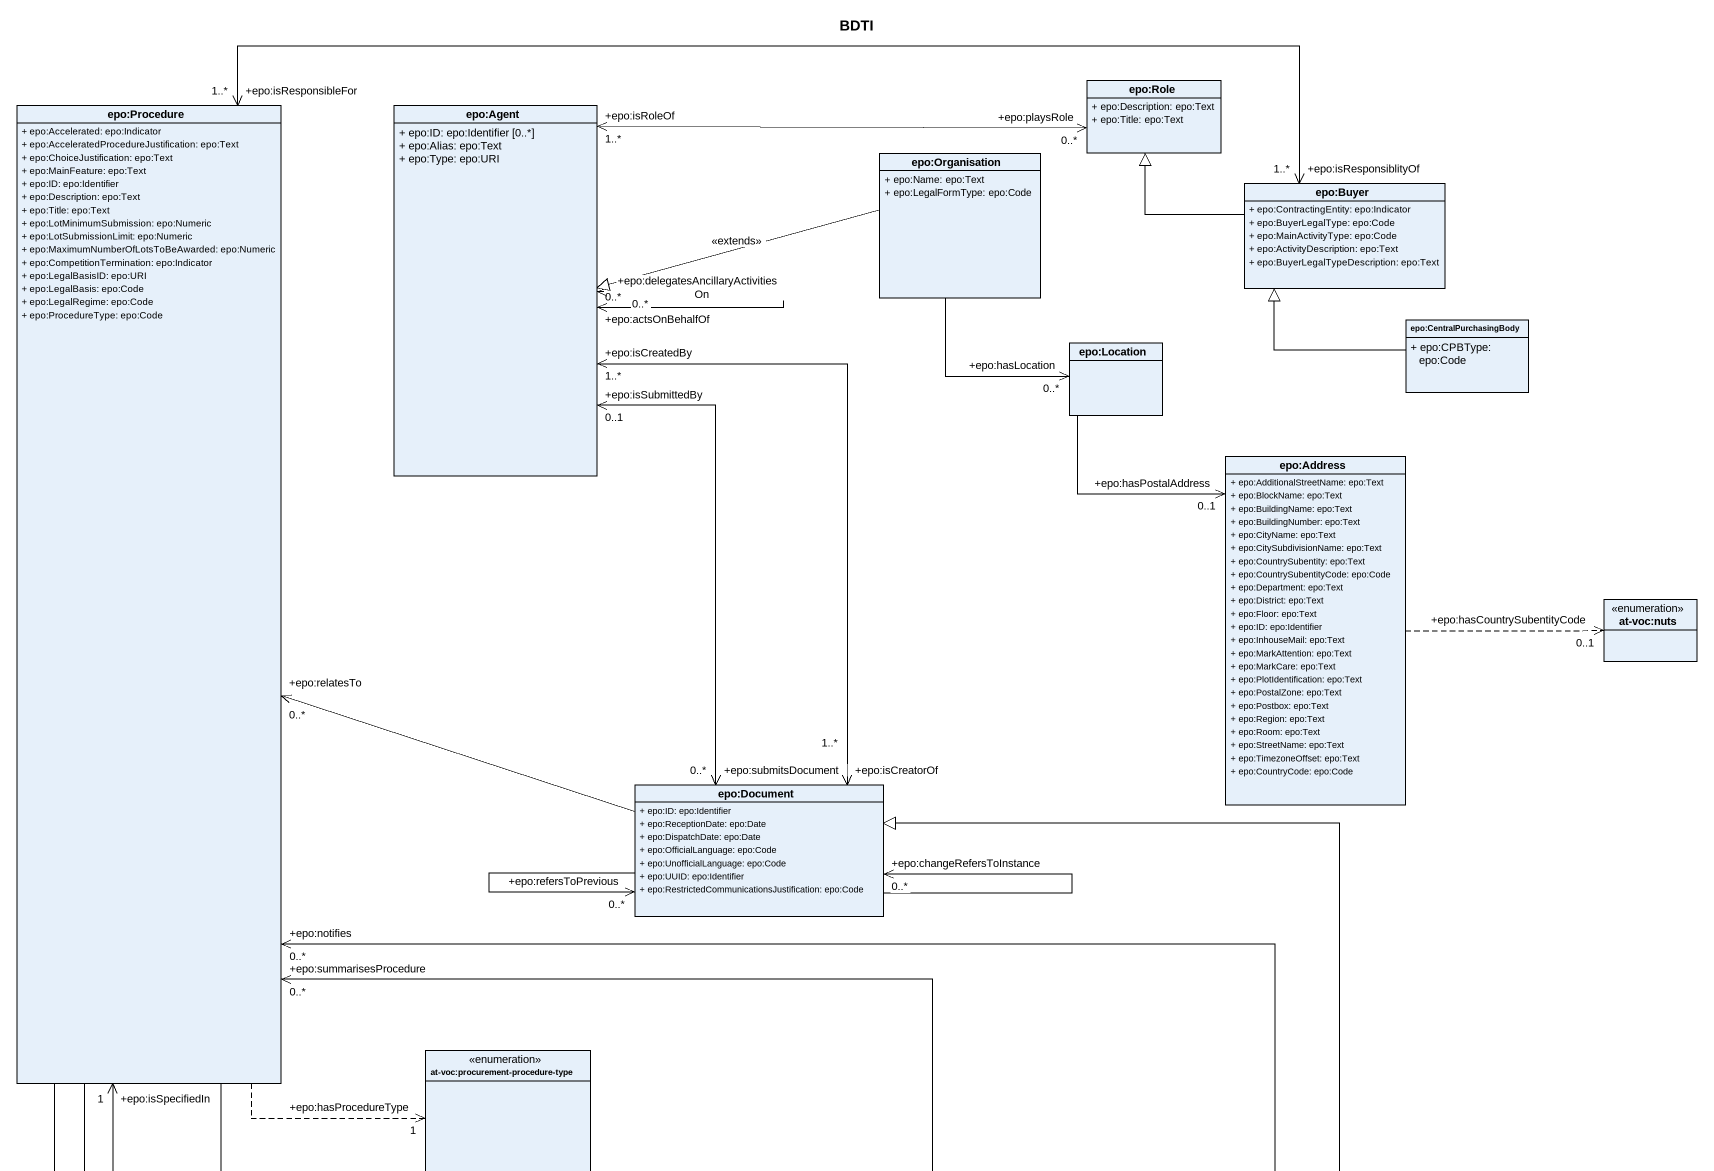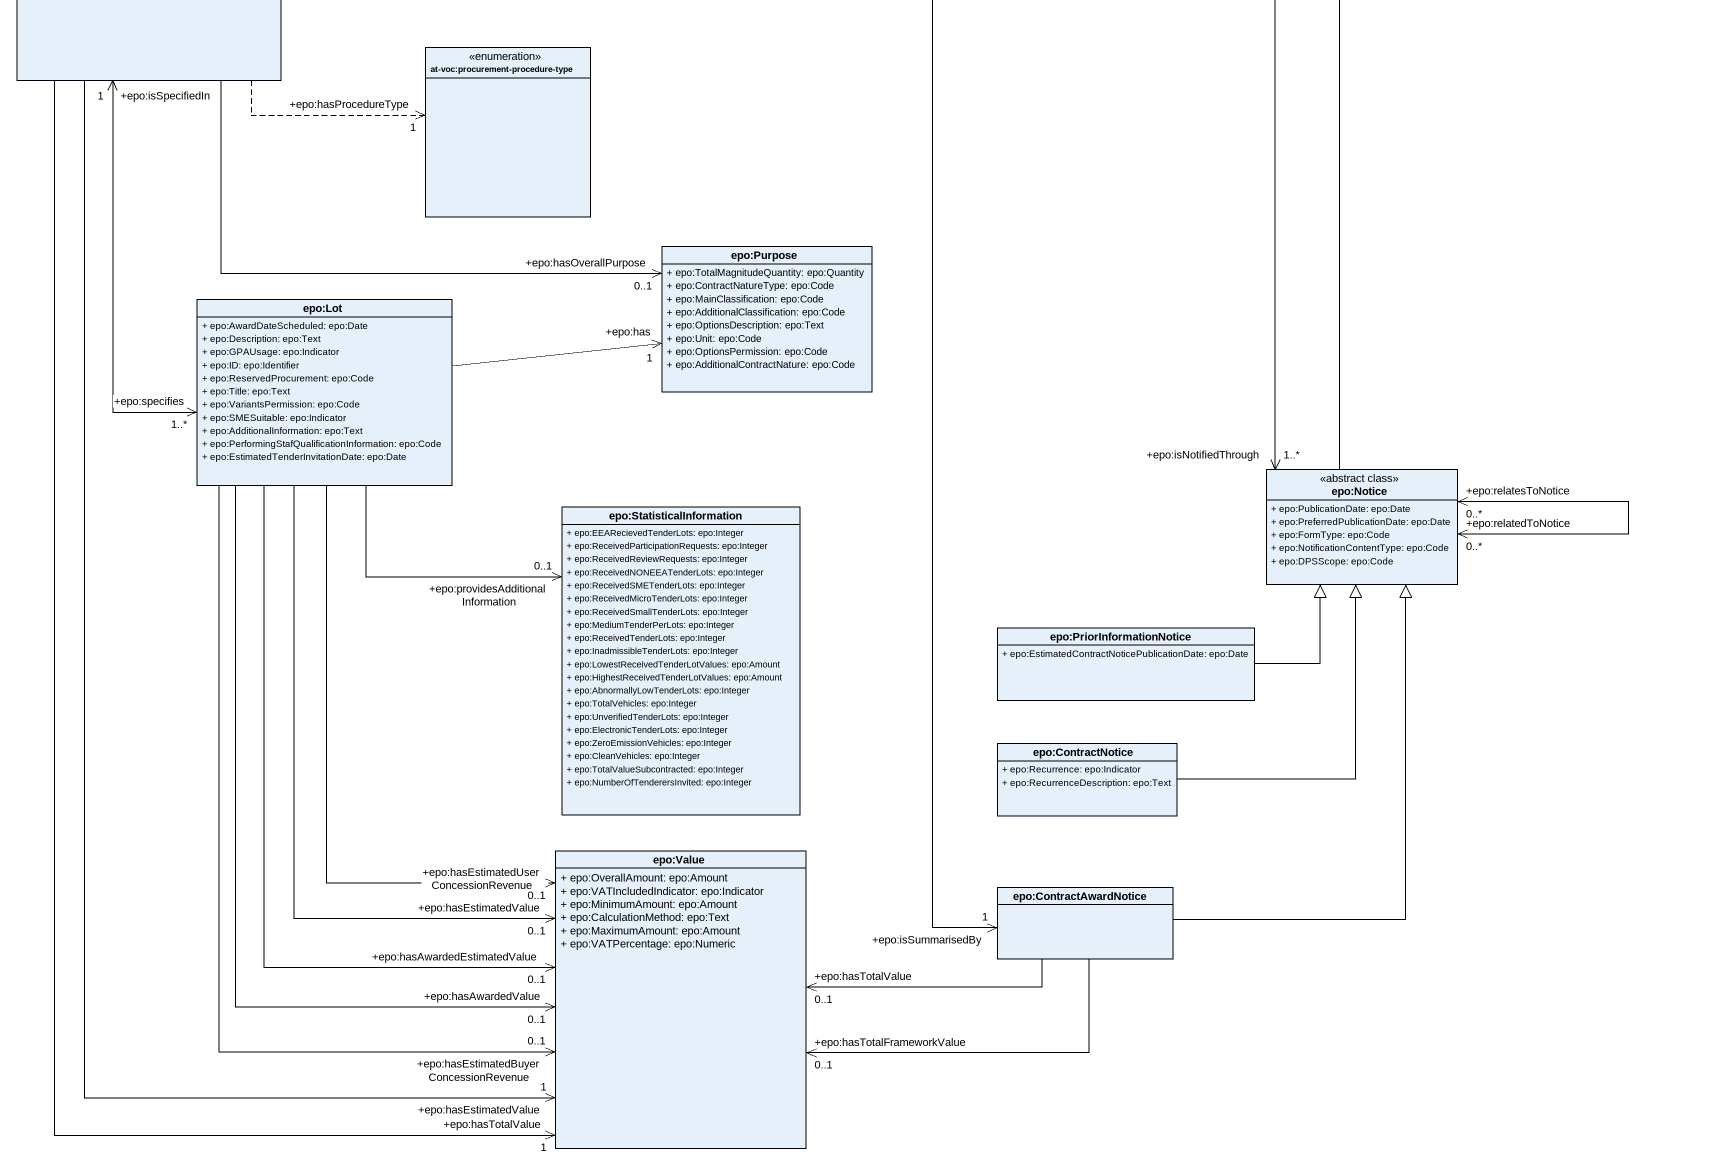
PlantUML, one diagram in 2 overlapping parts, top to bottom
@startuml
title BDTI
hide circle
hide empty members
skinparam classAttributeIconSize 0
class "epo:Procedure" as epo_Procedure {
  + epo:Accelerated: epo:Indicator
  + epo:AcceleratedProcedureJustification: epo:Text
  + epo:ChoiceJustification: epo:Text
  + epo:MainFeature: epo:Text
  + epo:ID: epo:Identifier
  + epo:Description: epo:Text
  + epo:Title: epo:Text
  + epo:LotMinimumSubmission: epo:Numeric
  + epo:LotSubmissionLimit: epo:Numeric
  + epo:MaximumNumberOfLotsToBeAwarded: epo:Numeric
  + epo:CompetitionTermination: epo:Indicator
  + epo:LegalBasisID: epo:URI
  + epo:LegalBasis: epo:Code
  + epo:LegalRegime: epo:Code
  + epo:ProcedureType: epo:Code
}
class "epo:Agent" as epo_Agent {
  + epo:ID: epo:Identifier [0..*]
  + epo:Alias: epo:Text
  + epo:Type: epo:URI
}
class "epo:Role" as epo_Role {
  + epo:Description: epo:Text
  + epo:Title: epo:Text
}
class "epo:Organisation" as epo_Organisation {
  + epo:Name: epo:Text
  + epo:LegalFormType: epo:Code
}
class "epo:Buyer" as epo_Buyer {
  + epo:ContractingEntity: epo:Indicator
  + epo:BuyerLegalType: epo:Code
  + epo:MainActivityType: epo:Code
  + epo:ActivityDescription: epo:Text
  + epo:BuyerLegalTypeDescription: epo:Text
}
class "epo:Location" as epo_Location
class "epo:CentralPurchasingBody" as epo_CentralPurchasingBody {
  + epo:CPBType: epo:Code
}
class "epo:Address" as epo_Address {
  + epo:AdditionalStreetName: epo:Text
  + epo:BlockName: epo:Text
  + epo:BuildingName: epo:Text
  + epo:BuildingNumber: epo:Text
  + epo:CityName: epo:Text
  + epo:CitySubdivisionName: epo:Text
  + epo:CountrySubentity: epo:Text
  + epo:CountrySubentityCode: epo:Code
  + epo:Department: epo:Text
  + epo:District: epo:Text
  + epo:Floor: epo:Text
  + epo:ID: epo:Identifier
  + epo:InhouseMail: epo:Text
  + epo:MarkAttention: epo:Text
  + epo:MarkCare: epo:Text
  + epo:PlotIdentification: epo:Text
  + epo:PostalZone: epo:Text
  + epo:Postbox: epo:Text
  + epo:Region: epo:Text
  + epo:Room: epo:Text
  + epo:StreetName: epo:Text
  + epo:TimezoneOffset: epo:Text
  + epo:CountryCode: epo:Code
}
enum "at-voc:nuts" as at_voc_nuts
class "epo:Document" as epo_Document {
  + epo:ID: epo:Identifier
  + epo:ReceptionDate: epo:Date
  + epo:DispatchDate: epo:Date
  + epo:OfficialLanguage: epo:Code
  + epo:UnofficialLanguage: epo:Code
  + epo:UUID: epo:Identifier
  + epo:RestrictedCommunicationsJustification: epo:Code
}
enum "at-voc:procurement-procedure-type" as at_voc_procurement
class "epo:Purpose" as epo_Purpose {
  + epo:TotalMagnitudeQuantity: epo:Quantity
  + epo:ContractNatureType: epo:Code
  + epo:MainClassification: epo:Code
  + epo:AdditionalClassification: epo:Code
  + epo:OptionsDescription: epo:Text
  + epo:Unit: epo:Code
  + epo:OptionsPermission: epo:Code
  + epo:AdditionalContractNature: epo:Code
}
class "epo:Lot" as epo_Lot {
  + epo:AwardDateScheduled: epo:Date
  + epo:Description: epo:Text
  + epo:GPAUsage: epo:Indicator
  + epo:ID: epo:Identifier
  + epo:ReservedProcurement: epo:Code
  + epo:Title: epo:Text
  + epo:VariantsPermission: epo:Code
  + epo:SMESuitable: epo:Indicator
  + epo:AdditionalInformation: epo:Text
  + epo:PerformingStafQualificationInformation: epo:Code
  + epo:EstimatedTenderInvitationDate: epo:Date
}
class "epo:Notice" as epo_Notice <<abstract class>> {
  + epo:PublicationDate: epo:Date
  + epo:PreferredPublicationDate: epo:Date
  + epo:FormType: epo:Code
  + epo:NotificationContentType: epo:Code
  + epo:DPSScope: epo:Code
}
class "epo:StatisticalInformation" as epo_StatisticalInformation {
  + epo:EEARecievedTenderLots: epo:Integer
  + epo:ReceivedParticipationRequests: epo:Integer
  + epo:ReceivedReviewRequests: epo:Integer
  + epo:ReceivedNONEEATenderLots: epo:Integer
  + epo:ReceivedSMETenderLots: epo:Integer
  + epo:ReceivedMicroTenderLots: epo:Integer
  + epo:ReceivedSmallTenderLots: epo:Integer
  + epo:MediumTenderPerLots: epo:Integer
  + epo:ReceivedTenderLots: epo:Integer
  + epo:InadmissibleTenderLots: epo:Integer
  + epo:LowestReceivedTenderLotValues: epo:Amount
  + epo:HighestReceivedTenderLotValues: epo:Amount
  + epo:AbnormallyLowTenderLots: epo:Integer
  + epo:TotalVehicles: epo:Integer
  + epo:UnverifiedTenderLots: epo:Integer
  + epo:ElectronicTenderLots: epo:Integer
  + epo:ZeroEmissionVehicles: epo:Integer
  + epo:CleanVehicles: epo:Integer
  + epo:TotalValueSubcontracted: epo:Integer
  + epo:NumberOfTenderersInvited: epo:Integer
}
class "epo:PriorInformationNotice" as epo_PriorInformationNotice {
  + epo:EstimatedContractNoticePublicationDate: epo:Date
}
class "epo:ContractNotice" as epo_ContractNotice {
  + epo:Recurrence: epo:Indicator
  + epo:RecurrenceDescription: epo:Text
}
class "epo:Value" as epo_Value {
  + epo:OverallAmount: epo:Amount
  + epo:VATIncludedIndicator: epo:Indicator
  + epo:MinimumAmount: epo:Amount
  + epo:CalculationMethod: epo:Text
  + epo:MaximumAmount: epo:Amount
  + epo:VATPercentage: epo:Numeric
}
class "epo:ContractAwardNotice" as epo_ContractAwardNotice
epo_Procedure "+epo:isResponsibleFor\n1..*" <-right-> "+epo:isResponsiblityOf\n1..*" epo_Buyer
epo_Procedure ..> "+epo:hasProcedureType\n1" at_voc_procurement
epo_Procedure --> "+epo:hasOverallPurpose\n0..1" epo_Purpose
epo_Procedure "+epo:isSpecifiedIn\n1" <--> "+epo:specifies\n1..*" epo_Lot
epo_Procedure --> "+epo:hasTotalValue\n1" epo_Value
epo_Procedure --> "+epo:hasEstimatedValue\n1" epo_Value
epo_Agent "+epo:actsOnBehalfOf\n0..*" <--> "+epo:delegatesAncillaryActivitiesOn\n0..*" epo_Agent
epo_Agent "+epo:isRoleOf\n1..*" <-right-> "+epo:playsRole\n0..*" epo_Role
epo_Agent "+epo:isCreatedBy\n1..*" <--> "+epo:isCreatorOf\n1..*" epo_Document
epo_Organisation -left-|> epo_Agent : <<extends>>
epo_Organisation --> "+epo:hasLocation\n0..*" epo_Location
epo_Buyer -up-|> epo_Role
epo_Location --> "+epo:hasPostalAddress\n0..1" epo_Address
epo_CentralPurchasingBody -up-|> epo_Buyer
epo_Address .right.> "+epo:hasCountrySubentityCode\n0..1" at_voc_nuts
epo_Document -left-> "+epo:relatesTo\n0..*" epo_Procedure
epo_Document "+epo:submitsDocument\n0..*" <-up-> "+epo:isSubmittedBy\n0..1" epo_Agent
epo_Document --> "+epo:changeRefersToInstance\n0..*" epo_Document
epo_Document --> "+epo:refersToPrevious\n0..*" epo_Document
epo_Lot -right-> "+epo:has\n1" epo_Purpose
epo_Lot --> "+epo:providesAdditionalInformation\n0..1" epo_StatisticalInformation
epo_Lot --> "+epo:hasEstimatedValue\n0..1" epo_Value
epo_Lot --> "+epo:hasEstimatedBuyerConcessionRevenue\n0..1" epo_Value
epo_Lot --> "+epo:hasAwardedEstimatedValue\n0..1" epo_Value
epo_Lot --> "+epo:hasAwardedValue\n0..1" epo_Value
epo_Lot --> "+epo:hasEstimatedUserConcessionRevenue\n0..1" epo_Value
epo_Notice "+epo:isNotifiedThrough\n1..*" <-up-> "+epo:notifies\n0..*" epo_Procedure
epo_Notice -up-|> epo_Document
epo_Notice "+epo:relatedToNotice\n0..*" <--> "+epo:relatesToNotice\n0..*" epo_Notice
epo_PriorInformationNotice -right-|> epo_Notice
epo_ContractNotice -up-|> epo_Notice
epo_ContractAwardNotice "+epo:isSummarisedBy\n1" <-up-> "+epo:summarisesProcedure\n0..*" epo_Procedure
epo_ContractAwardNotice -up-|> epo_Notice
epo_ContractAwardNotice -left-> "+epo:hasTotalValue\n0..1" epo_Value
epo_ContractAwardNotice -left-> "+epo:hasTotalFrameworkValue\n0..1" epo_Value
@enduml
